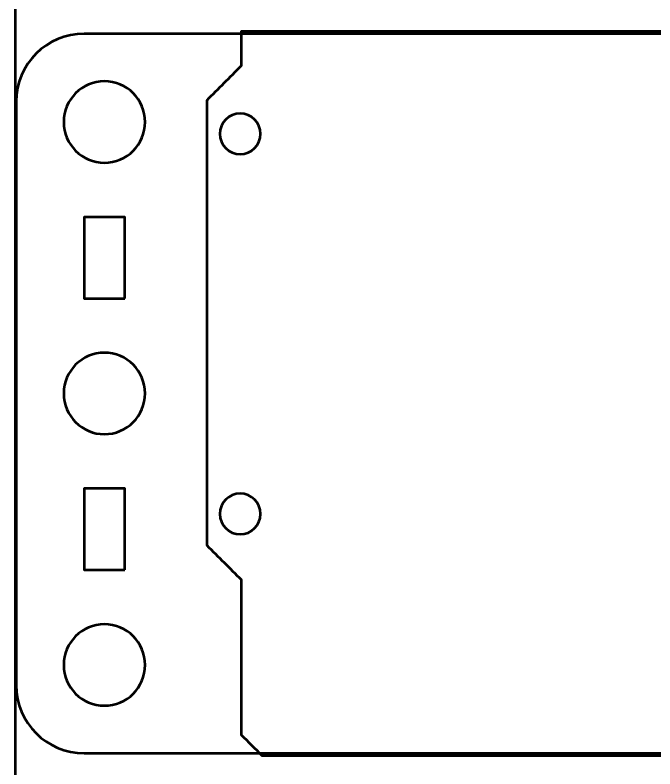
# Model space of a CAD drawing. Header units: centimetres. Extents: x -17.9 to -3, y -25.3 to -4.3.
# Drawn here: x -17.9 to -13.19, y -20.97 to -15.42 of the extents above; entities that cross this region are included whole.
import ezdxf

# ---------------------------------------------------------------- set-up
doc = ezdxf.new("R2010")
doc.units = ezdxf.units.CM
doc.header["$MEASUREMENT"] = 0
doc.layers.add('Layer 1', color=7, linetype='Continuous')

msp = doc.modelspace()

# ---------------------------------------------------------------- linework, layer by layer
at = {"layer": 'Layer 1', "color": 22, "lineweight": 53}
msp.add_open_spline([(-17.90003, -24.8499), (-17.90003, -24.8499), (-17.90003, -4.84994), (-17.90003, -4.84994), (-17.90003, -4.84994), (-17.90003, -4.57297), (-17.67694, -4.34998), (-17.39994, -4.34998), (-17.39994, -4.34998), (-17.39994, -4.34998), (-3.60007, -4.34998), (-3.60007, -4.34998), (-3.60007, -4.34998), (-3.32293, -4.34998), (-3.09997, -4.57297), (-3.09997, -4.84994), (-3.09997, -4.84994), (-3.09997, -4.84994), (-3.09997, -24.8499), (-3.09997, -24.8499), (-3.09997, -24.8499), (-3.09997, -25.1269), (-3.32293, -25.34999), (-3.60007, -25.34999), (-3.60007, -25.34999), (-3.60007, -25.34999), (-17.39994, -25.34999), (-17.39994, -25.34999), (-17.39994, -25.34999), (-17.67694, -25.34999), (-17.90003, -25.1269), (-17.90003, -24.8499)], degree=3, knots=[0, 0, 0, 0, 0.125, 0.125, 0.125, 0.125, 0.25, 0.25, 0.25, 0.25, 0.375, 0.375, 0.375, 0.375, 0.5, 0.5, 0.5, 0.5, 0.625, 0.625, 0.625, 0.625, 0.75, 0.75, 0.75, 0.75, 0.875, 0.875, 0.875, 0.875, 1, 1, 1, 1], dxfattribs=at)
at = {"layer": 'Layer 1', "color": 30, "lineweight": 53}
msp.add_open_spline([(-9.63001, -15.54149), (-9.63001, -15.58217), (-9.63001, -15.6992), (-9.63001, -15.87169), (-9.63001, -15.87169), (-9.63001, -15.87169), (-9.45221, -15.87169), (-9.45221, -15.87169), (-9.45221, -15.87169), (-9.45221, -15.87169), (-9.45221, -16.77085), (-9.45221, -16.77085), (-9.45221, -16.77085), (-9.45221, -16.77085), (-9.63001, -16.77085), (-9.63001, -16.77085), (-9.63001, -16.77085), (-9.63001, -17.3634), (-9.63001, -18.08869), (-9.63001, -18.76475), (-9.63001, -18.76475), (-9.63001, -18.76475), (-8.99501, -18.76475), (-8.99501, -18.76475), (-8.99501, -18.76475), (-8.99501, -18.76475), (-8.99501, -19.93061), (-8.99501, -19.93061), (-8.99501, -19.93061), (-8.99501, -19.93061), (-9.63001, -19.93061), (-9.63001, -19.93061), (-9.63001, -19.93061), (-9.63001, -20.43309), (-9.63001, -20.79616), (-9.63001, -20.87549), (-9.63001, -20.87549), (-11.77885, -20.87549), (-13.93023, -20.87549), (-16.08161, -20.87549), (-16.08161, -20.87549), (-16.13241, -20.82469), (-16.18321, -20.77389), (-16.23401, -20.72309), (-16.23401, -20.72309), (-16.23401, -20.34209), (-16.23401, -19.96109), (-16.23401, -19.58009), (-16.23401, -19.58009), (-16.31783, -19.49627), (-16.40165, -19.41245), (-16.48801, -19.32609), (-16.48801, -19.32609), (-16.48801, -18.23389), (-16.48801, -17.14169), (-16.48801, -16.04949), (-16.48801, -16.04949), (-16.40419, -15.96567), (-16.32037, -15.88185), (-16.23401, -15.79549), (-16.23401, -15.79549), (-16.23401, -15.71167), (-16.23401, -15.62785), (-16.23401, -15.54149), (-16.23401, -15.54149), (-14.03437, -15.54149), (-11.83219, -15.54149), (-9.63001, -15.54149)], degree=3, knots=[0, 0, 0, 0, 0.0588235, 0.0588235, 0.0588235, 0.0588235, 0.1176471, 0.1176471, 0.1176471, 0.1176471, 0.1764706, 0.1764706, 0.1764706, 0.1764706, 0.2352941, 0.2352941, 0.2352941, 0.2352941, 0.2941176, 0.2941176, 0.2941176, 0.2941176, 0.3529412, 0.3529412, 0.3529412, 0.3529412, 0.4117647, 0.4117647, 0.4117647, 0.4117647, 0.4705882, 0.4705882, 0.4705882, 0.4705882, 0.5294118, 0.5294118, 0.5294118, 0.5294118, 0.5882353, 0.5882353, 0.5882353, 0.5882353, 0.6470588, 0.6470588, 0.6470588, 0.6470588, 0.7058824, 0.7058824, 0.7058824, 0.7058824, 0.7647059, 0.7647059, 0.7647059, 0.7647059, 0.8235294, 0.8235294, 0.8235294, 0.8235294, 0.8823529, 0.8823529, 0.8823529, 0.8823529, 0.9411765, 0.9411765, 0.9411765, 0.9411765, 1, 1, 1, 1], dxfattribs=at)
at = {"layer": 'Layer 1', "color": 2, "lineweight": 53}
msp.add_open_spline([(-9.09156, -20.85851), (-9.09156, -20.85851), (-17.39146, -20.85851), (-17.39146, -20.85851), (-17.39146, -20.85851), (-17.66846, -20.85851), (-17.89156, -20.63542), (-17.89156, -20.35842), (-17.89156, -20.35842), (-17.89156, -20.35842), (-17.89156, -16.05856), (-17.89156, -16.05856), (-17.89156, -16.05856), (-17.89156, -15.78142), (-17.66846, -15.55846), (-17.39146, -15.55846), (-17.39146, -15.55846), (-17.39146, -15.55846), (-9.09156, -15.55846), (-9.09156, -15.55846), (-9.09156, -15.55846), (-8.81456, -15.55846), (-8.59146, -15.78142), (-8.59146, -16.05856), (-8.59146, -16.05856), (-8.59146, -16.05856), (-8.59146, -20.35842), (-8.59146, -20.35842), (-8.59146, -20.35842), (-8.59146, -20.63542), (-8.81456, -20.85851), (-9.09156, -20.85851)], degree=3, knots=[0, 0, 0, 0, 0.125, 0.125, 0.125, 0.125, 0.25, 0.25, 0.25, 0.25, 0.375, 0.375, 0.375, 0.375, 0.5, 0.5, 0.5, 0.5, 0.625, 0.625, 0.625, 0.625, 0.75, 0.75, 0.75, 0.75, 0.875, 0.875, 0.875, 0.875, 1, 1, 1, 1], dxfattribs=at)
at = {"layer": 'Layer 1', "lineweight": 53}
for points in [[(-17.54153, -16.20848), (-17.54153, -16.04282), (-17.40716, -15.90849), (-17.24153, -15.90849), (-17.24153, -15.90849), (-17.07576, -15.90849), (-16.94153, -16.04282), (-16.94153, -16.20848), (-16.94153, -16.20848), (-16.94153, -16.37411), (-17.07576, -16.50848), (-17.24153, -16.50848), (-17.24153, -16.50848), (-17.40716, -16.50848), (-17.54153, -16.37411), (-17.54153, -16.20848)], [(-17.09146, -17.5085), (-17.09146, -17.5085), (-17.39146, -17.5085), (-17.39146, -17.5085), (-17.39146, -17.5085), (-17.39146, -17.5085), (-17.39146, -16.9085), (-17.39146, -16.9085), (-17.39146, -16.9085), (-17.39146, -16.9085), (-17.09146, -16.9085), (-17.09146, -16.9085), (-17.09146, -16.9085), (-17.09146, -16.9085), (-17.09146, -17.5085), (-17.09146, -17.5085)], [(-17.54153, -18.20841), (-17.54153, -18.04278), (-17.40716, -17.90841), (-17.24153, -17.90841), (-17.24153, -17.90841), (-17.07576, -17.90841), (-16.94153, -18.04278), (-16.94153, -18.20841), (-16.94153, -18.20841), (-16.94153, -18.37418), (-17.07576, -18.50841), (-17.24153, -18.50841), (-17.24153, -18.50841), (-17.40716, -18.50841), (-17.54153, -18.37418), (-17.54153, -18.20841)], [(-17.09146, -19.50847), (-17.09146, -19.50847), (-17.39146, -19.50847), (-17.39146, -19.50847), (-17.39146, -19.50847), (-17.39146, -19.50847), (-17.39146, -18.90846), (-17.39146, -18.90846), (-17.39146, -18.90846), (-17.39146, -18.90846), (-17.09146, -18.90846), (-17.09146, -18.90846), (-17.09146, -18.90846), (-17.09146, -18.90846), (-17.09146, -19.50847), (-17.09146, -19.50847)], [(-17.54153, -20.20848), (-17.54153, -20.04271), (-17.40716, -19.90848), (-17.24153, -19.90848), (-17.24153, -19.90848), (-17.07576, -19.90848), (-16.94153, -20.04271), (-16.94153, -20.20848), (-16.94153, -20.20848), (-16.94153, -20.37415), (-17.07576, -20.50849), (-17.24153, -20.50849), (-17.24153, -20.50849), (-17.40716, -20.50849), (-17.54153, -20.37415), (-17.54153, -20.20848)]]:
    msp.add_open_spline(points, degree=3, knots=[0, 0, 0, 0, 0.25, 0.25, 0.25, 0.25, 0.5, 0.5, 0.5, 0.5, 0.75, 0.75, 0.75, 0.75, 1, 1, 1, 1], dxfattribs=at)
at = {"layer": 'Layer 1', "color": 250, "lineweight": 53}
for points in [[(-16.39151, -16.29599), (-16.39151, -16.21316), (-16.32434, -16.14599), (-16.24151, -16.14599), (-16.24151, -16.14599), (-16.15868, -16.14599), (-16.09151, -16.21316), (-16.09151, -16.29599), (-16.09151, -16.29599), (-16.09151, -16.37882), (-16.15868, -16.44599), (-16.24151, -16.44599), (-16.24151, -16.44599), (-16.32434, -16.44599), (-16.39151, -16.37882), (-16.39151, -16.29599)], [(-16.39151, -19.09599), (-16.39151, -19.01316), (-16.32434, -18.94599), (-16.24151, -18.94599), (-16.24151, -18.94599), (-16.15868, -18.94599), (-16.09151, -19.01316), (-16.09151, -19.09599), (-16.09151, -19.09599), (-16.09151, -19.17882), (-16.15868, -19.24599), (-16.24151, -19.24599), (-16.24151, -19.24599), (-16.32434, -19.24599), (-16.39151, -19.17882), (-16.39151, -19.09599)]]:
    msp.add_open_spline(points, degree=3, knots=[0, 0, 0, 0, 0.25, 0.25, 0.25, 0.25, 0.5, 0.5, 0.5, 0.5, 0.75, 0.75, 0.75, 0.75, 1, 1, 1, 1], dxfattribs=at)

doc.saveas('drawing.dxf')
